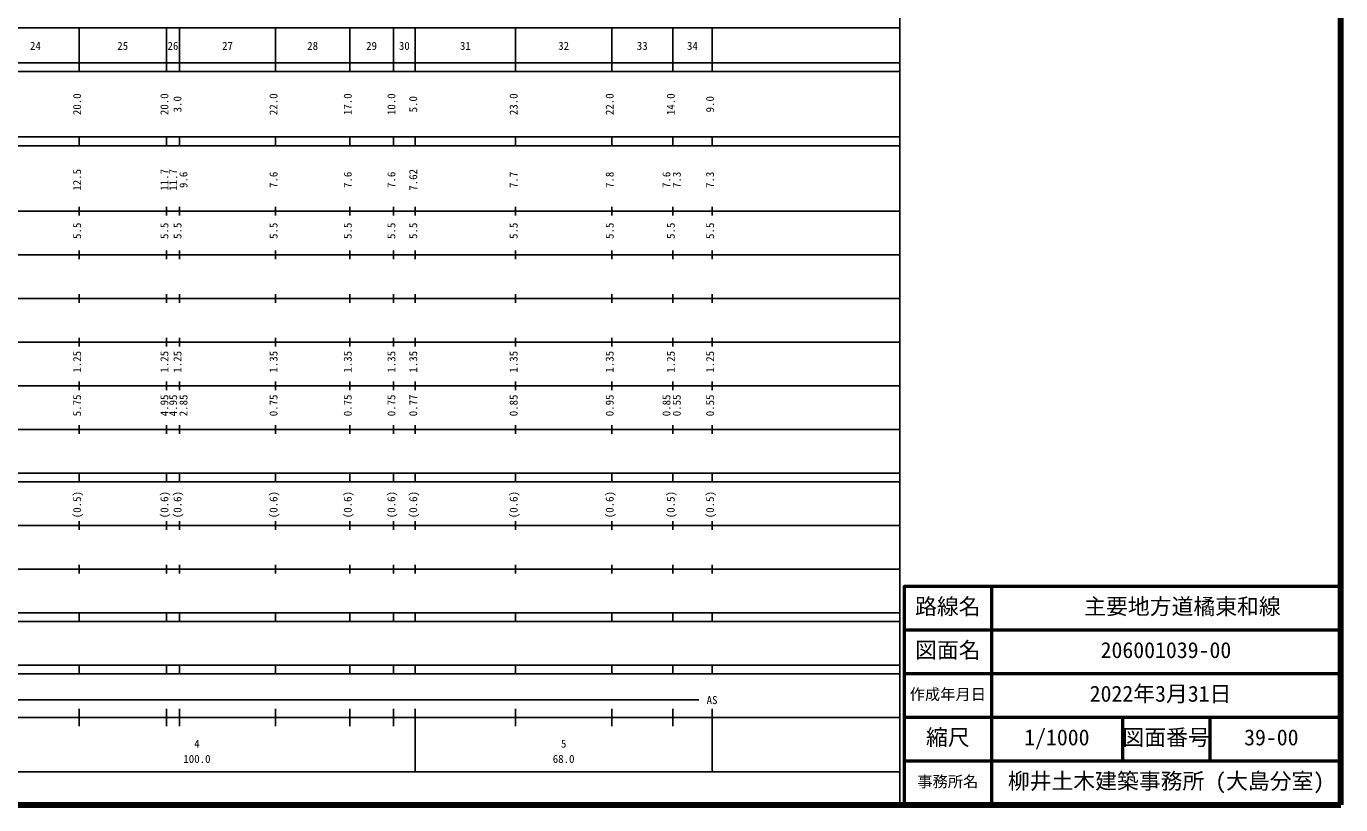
# Model space of a CAD drawing. Units: millimetres on the paper, enlarged 1000 times. Extents: x 40000 to 680000, y 20000 to 380000.
# Drawn here: x 378906 to 680000, y 20000 to 198357 of the extents above; entities that cross this region are included whole.
import ezdxf
from ezdxf.enums import TextEntityAlignment as Align

# ---------------------------------------------------------------- set-up
doc = ezdxf.new("R2010")
doc.units = ezdxf.units.MM
doc.header["$LTSCALE"] = 1000
for name, color, linetype, lineweight in [('M-TTL', 2, 'Continuous', 140), ('M-TTL-BAND', 7, 'Continuous', 25), ('M-TTL-FRAM', 2, 'Continuous', 50), ('M-TTL-LINE', 7, 'Continuous', 50)]:
    doc.layers.add(name, color=color, linetype=linetype, lineweight=lineweight)
doc.layers.add('M-TTL-TXT', color=7, linetype='Continuous')
doc.styles.add('ＭＳ ゴシック', font='')
doc.styles.get('ＭＳ ゴシック').set_extended_font_data('MS Gothic')

msp = doc.modelspace()

# ---------------------------------------------------------------- linework, layer by layer
at = {"layer": 'M-TTL'}
for p, q in [((680000, 20000), (680000, 380000)), ((40000, 20000), (680000, 20000))]:
    msp.add_line(p, q, dxfattribs=at)
at = {"layer": 'M-TTL-BAND'}
for p, q in [((579000, 20000), (579000, 370000)), ((68000, 198000), (579000, 198000)), ((391000, 188000), (391000, 198000)), ((411000, 188000), (411000, 198000)), ((414000, 188000), (414000, 198000)), ((436000, 188000), (436000, 198000)), ((453000, 188000), (453000, 198000)), ((463000, 188000), (463000, 198000)), ((468000, 188000), (468000, 198000)), ((491000, 188000), (491000, 198000)), ((513000, 188000), (513000, 198000)), ((527000, 188000), (527000, 198000)), ((536000, 188000), (536000, 198000)), ((40000, 190000), (579000, 190000)), ((40000, 188000), (579000, 188000)), ((40000, 173000), (579000, 173000)), ((391000, 171000), (391000, 173000)), ((411000, 171000), (411000, 173000)), ((414000, 171000), (414000, 173000)), ((436000, 171000), (436000, 173000)), ((453000, 171000), (453000, 173000)), ((463000, 171000), (463000, 173000)), ((468000, 171000), (468000, 173000)), ((491000, 171000), (491000, 173000)), ((513000, 171000), (513000, 173000)), ((527000, 171000), (527000, 173000)), ((536000, 171000), (536000, 173000)), ((40000, 171000), (579000, 171000)), ((391000, 155000), (391000, 157000)), ((411000, 155000), (411000, 157000)), ((414000, 155000), (414000, 157000)), ((436000, 155000), (436000, 157000)), ((453000, 155000), (453000, 157000)), ((463000, 155000), (463000, 157000)), ((468000, 155000), (468000, 157000)), ((491000, 155000), (491000, 157000)), ((513000, 155000), (513000, 157000)), ((527000, 155000), (527000, 157000)), ((536000, 155000), (536000, 157000)), ((40000, 156000), (579000, 156000)), ((46000, 146000), (579000, 146000)), ((391000, 145000), (391000, 147000)), ((411000, 145000), (411000, 147000)), ((414000, 145000), (414000, 147000)), ((436000, 145000), (436000, 147000)), ((453000, 145000), (453000, 147000)), ((463000, 145000), (463000, 147000)), ((468000, 145000), (468000, 147000)), ((491000, 145000), (491000, 147000)), ((513000, 145000), (513000, 147000)), ((527000, 145000), (527000, 147000)), ((536000, 145000), (536000, 147000)), ((52000, 136000), (579000, 136000)), ((391000, 135000), (391000, 137000)), ((411000, 135000), (411000, 137000)), ((414000, 135000), (414000, 137000)), ((436000, 135000), (436000, 137000)), ((453000, 135000), (453000, 137000)), ((463000, 135000), (463000, 137000)), ((468000, 135000), (468000, 137000)), ((491000, 135000), (491000, 137000)), ((513000, 135000), (513000, 137000)), ((527000, 135000), (527000, 137000)), ((536000, 135000), (536000, 137000)), ((391000, 125000), (391000, 127000)), ((411000, 125000), (411000, 127000)), ((414000, 125000), (414000, 127000)), ((436000, 125000), (436000, 127000)), ((453000, 125000), (453000, 127000)), ((463000, 125000), (463000, 127000)), ((468000, 125000), (468000, 127000)), ((491000, 125000), (491000, 127000)), ((513000, 125000), (513000, 127000)), ((527000, 125000), (527000, 127000)), ((536000, 125000), (536000, 127000)), ((46000, 126000), (579000, 126000)), ((52000, 116000), (579000, 116000)), ((391000, 115000), (391000, 117000)), ((411000, 115000), (411000, 117000)), ((414000, 115000), (414000, 117000)), ((436000, 115000), (436000, 117000)), ((453000, 115000), (453000, 117000)), ((463000, 115000), (463000, 117000)), ((468000, 115000), (468000, 117000)), ((491000, 115000), (491000, 117000)), ((513000, 115000), (513000, 117000)), ((527000, 115000), (527000, 117000)), ((536000, 115000), (536000, 117000)), ((46000, 106000), (579000, 106000)), ((391000, 105000), (391000, 107000)), ((411000, 105000), (411000, 107000)), ((414000, 105000), (414000, 107000)), ((436000, 105000), (436000, 107000)), ((453000, 105000), (453000, 107000)), ((463000, 105000), (463000, 107000)), ((468000, 105000), (468000, 107000)), ((491000, 105000), (491000, 107000)), ((513000, 105000), (513000, 107000)), ((527000, 105000), (527000, 107000)), ((536000, 105000), (536000, 107000)), ((40000, 96000), (579000, 96000)), ((40000, 94000), (579000, 94000)), ((391000, 94000), (391000, 96000)), ((411000, 94000), (411000, 96000)), ((414000, 94000), (414000, 96000)), ((436000, 94000), (436000, 96000)), ((453000, 94000), (453000, 96000)), ((463000, 94000), (463000, 96000)), ((468000, 94000), (468000, 96000)), ((491000, 94000), (491000, 96000)), ((513000, 94000), (513000, 96000)), ((527000, 94000), (527000, 96000)), ((536000, 94000), (536000, 96000)), ((391000, 83000), (391000, 85000)), ((411000, 83000), (411000, 85000)), ((414000, 83000), (414000, 85000)), ((436000, 83000), (436000, 85000)), ((453000, 83000), (453000, 85000)), ((463000, 83000), (463000, 85000)), ((468000, 83000), (468000, 85000)), ((491000, 83000), (491000, 85000)), ((513000, 83000), (513000, 85000)), ((527000, 83000), (527000, 85000)), ((536000, 83000), (536000, 85000)), ((49000, 84000), (579000, 84000)), ((40000, 74000), (579000, 74000)), ((391000, 73000), (391000, 75000)), ((411000, 73000), (411000, 75000)), ((414000, 73000), (414000, 75000)), ((436000, 73000), (436000, 75000)), ((453000, 73000), (453000, 75000)), ((463000, 73000), (463000, 75000)), ((468000, 73000), (468000, 75000)), ((491000, 73000), (491000, 75000)), ((513000, 73000), (513000, 75000)), ((527000, 73000), (527000, 75000)), ((536000, 73000), (536000, 75000)), ((40000, 64000), (579000, 64000)), ((391000, 62000), (391000, 64000)), ((411000, 62000), (411000, 64000)), ((414000, 62000), (414000, 64000)), ((436000, 62000), (436000, 64000)), ((453000, 62000), (453000, 64000)), ((463000, 62000), (463000, 64000)), ((468000, 62000), (468000, 64000)), ((491000, 62000), (491000, 64000)), ((513000, 62000), (513000, 64000)), ((527000, 62000), (527000, 64000)), ((536000, 62000), (536000, 64000)), ((40000, 62000), (579000, 62000)), ((40000, 52000), (579000, 52000)), ((391000, 50000), (391000, 52000)), ((411000, 50000), (411000, 52000)), ((414000, 50000), (414000, 52000)), ((436000, 50000), (436000, 52000)), ((453000, 50000), (453000, 52000)), ((463000, 50000), (463000, 52000)), ((468000, 50000), (468000, 52000)), ((491000, 50000), (491000, 52000)), ((513000, 50000), (513000, 52000)), ((527000, 50000), (527000, 52000)), ((536000, 50000), (536000, 52000)), ((40000, 50000), (579000, 50000)), ((71000, 44000), (533000, 44000)), ((40000, 40000), (579000, 40000)), ((391000, 38000), (391000, 42000)), ((411000, 38000), (411000, 42000)), ((414000, 38000), (414000, 42000)), ((436000, 38000), (436000, 42000)), ((453000, 38000), (453000, 42000)), ((463000, 38000), (463000, 42000)), ((468000, 27500), (468000, 42000)), ((491000, 38000), (491000, 42000)), ((513000, 38000), (513000, 42000)), ((527000, 38000), (527000, 42000)), ((536000, 27500), (536000, 42000)), ((68000, 27500), (579000, 27500))]:
    msp.add_line(p, q, dxfattribs=at)
at = {"layer": 'M-TTL-FRAM'}
msp.add_lwpolyline([(680000, 70000), (580000, 70000), (580000, 20000)], dxfattribs=at)
at = {"layer": 'M-TTL-LINE'}
for p, q in [((600000, 70000), (600000, 20000)), ((680000, 60000), (580000, 60000)), ((680000, 50000), (580000, 50000)), ((680000, 40000), (580000, 40000)), ((630000, 40000), (630000, 30000)), ((650000, 40000), (650000, 30000)), ((680000, 30000), (580000, 30000))]:
    msp.add_line(p, q, dxfattribs=at)

# ---------------------------------------------------------------- texts
at = {"layer": 'M-TTL-BAND', "style": 'ＭＳ ゴシック'}
for s, p in [('24', (379750, 192405)), ('25', (399750, 192405)), ('26', (411250, 192405)), ('27', (423750, 192405)), ('28', (443250, 192405)), ('29', (456750, 192405)), ('30', (464250, 192405)), ('31', (478250, 192405)), ('32', (500750, 192405)), ('33', (518750, 192405)), ('34', (530250, 192405)), ('AS', (534750, 42500)), ('4', (417375, 32523)), ('5', (501375, 32523)), ('100.0', (414875, 29033)), ('68.0', (499500, 29033))]:
    msp.add_text(s, height=1833, dxfattribs=at).set_placement(p, align=Align.BOTTOM_LEFT)
for s, p in [('20.0', (392000, 178000)), ('20.0', (412000, 178000)), ('3.0', (415000, 178625)), ('22.0', (437000, 178000)), ('17.0', (454000, 178000)), ('10.0', (464000, 178000)), ('5.0', (469000, 178625)), ('23.0', (492000, 178000)), ('22.0', (514000, 178000)), ('14.0', (528000, 178000)), ('9.0', (537000, 178625)), ('12.5', (392000, 160674)), ('11.7', (412000, 160674)), ('11.7', (414000, 160674)), ('9.6', (416370, 161299)), ('7.6', (437000, 161299)), ('7.6', (454000, 161299)), ('7.6', (464000, 161299)), ('7.62', (469000, 160674)), ('7.7', (492000, 161299)), ('7.8', (514000, 161299)), ('7.6', (527000, 161299)), ('7.3', (529370, 161299)), ('7.3', (537000, 161299)), ('5.5', (392000, 149625)), ('5.5', (412000, 149625)), ('5.5', (415000, 149625)), ('5.5', (437000, 149625)), ('5.5', (454000, 149625)), ('5.5', (464000, 149625)), ('5.5', (469000, 149625)), ('5.5', (492000, 149625)), ('5.5', (514000, 149625)), ('5.5', (528000, 149625)), ('5.5', (537000, 149625)), ('1.25', (392000, 119000)), ('1.25', (412000, 119000)), ('1.25', (415000, 119000)), ('1.35', (437000, 119000)), ('1.35', (454000, 119000)), ('1.35', (464000, 119000)), ('1.35', (469000, 119000)), ('1.35', (492000, 119000)), ('1.35', (514000, 119000)), ('1.25', (528000, 119000)), ('1.25', (537000, 119000)), ('5.75', (392000, 109000)), ('4.95', (412000, 109000)), ('4.95', (414000, 109000)), ('2.85', (416370, 109000)), ('0.75', (437000, 109000)), ('0.75', (454000, 109000)), ('0.75', (464000, 109000)), ('0.77', (469000, 109000)), ('0.85', (492000, 109000)), ('0.95', (514000, 109000)), ('0.85', (527000, 109000)), ('0.55', (529370, 109000)), ('0.55', (537000, 109000)), ('(0.5)', (392000, 85639)), ('(0.6)', (412000, 85639)), ('(0.6)', (415000, 85639)), ('(0.6)', (437000, 85639)), ('(0.6)', (454000, 85639)), ('(0.6)', (464000, 85639)), ('(0.6)', (469000, 85639)), ('(0.6)', (492000, 85639)), ('(0.6)', (514000, 85639)), ('(0.5)', (528000, 85639)), ('(0.5)', (537000, 85639))]:
    msp.add_text(s, height=1833, rotation=90, dxfattribs=at).set_placement(p, align=Align.BOTTOM_LEFT)
at = {"layer": 'M-TTL-TXT', "style": 'ＭＳ ゴシック'}
for s, height, p in [('路線名', 3666, (582500, 62500)), ('主要地方道橘東和線', 3666, (621250, 62500)), ('図面名', 3666, (582500, 52500)), ('206001039-00', 3666, (625000, 52500)), ('作成年月日', 2566, (581250, 43250)), ('2022年3月31日', 3666, (622500, 42500)), ('縮尺', 3666, (585000, 32500)), ('1/1000', 3666, (607500, 32500)), ('図面番号', 3666, (630000, 32500)), ('39-00', 3666, (657875, 32500)), ('柳井土木建築事務所 (大島分室)', 3666, (603750, 22500)), ('事務所名', 2566, (583000, 23250))]:
    msp.add_text(s, height=height, dxfattribs=at).set_placement(p, align=Align.BOTTOM_LEFT)

doc.saveas('drawing.dxf')
